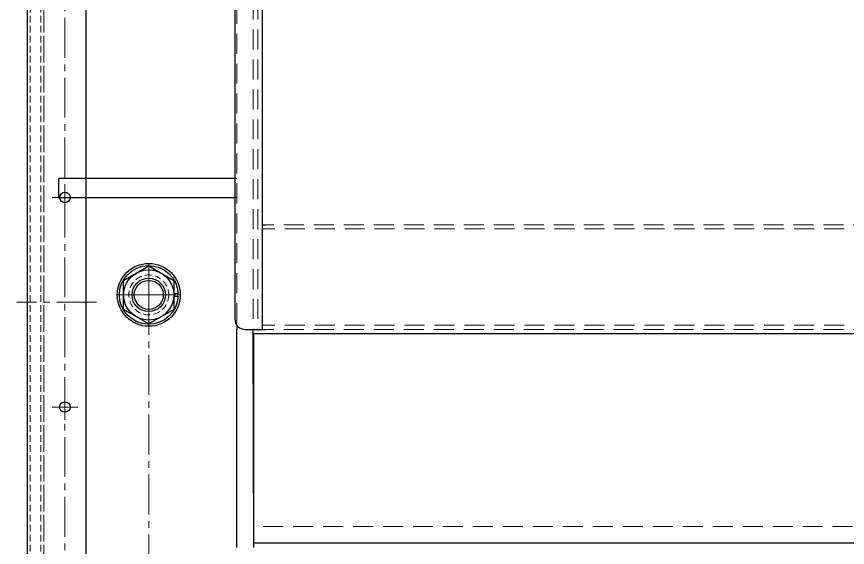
# Model space of a CAD drawing. Header units: millimetres. Extents: x 0 to 51411, y 0 to 16902.
# Drawn here: x 3316.5 to 3712.5, y 15408.9 to 15662.2 of the extents above; entities that cross this region are included whole.
import ezdxf

# ---------------------------------------------------------------- set-up
doc = ezdxf.new("R2010")
doc.units = ezdxf.units.MM
doc.linetypes.add('CENTER2', pattern=[28.575, 19.05, -3.175, 3.175, -3.175])
doc.linetypes.add('HIDDEN2', pattern=[4.7625, 3.175, -1.5875])
for name, color, linetype, lineweight in [('01_外形線', 7, 'Continuous', 25), ('03_かくれ線', 6, 'HIDDEN2', 13), ('04_中心線', 1, 'CENTER2', 9)]:
    doc.layers.add(name, color=color, linetype=linetype, lineweight=lineweight)

# ---------------------------------------------------------------- blocks, each defined once
blk = doc.blocks.new('*U1465')
at = {"layer": '04_中心線', "color": 0, "linetype": 'CENTER2', "transparency": 16777216}
for p, q in [((0, 0.52), (0, 6.11)), ((-6.11, 0), (-0.52, 0)), ((0.52, 0), (6.11, 0)), ((0, -6.11), (0, -0.52))]:
    blk.add_line(p, q, dxfattribs=at)
at = {"layer": '04_中心線', "color": 0, "linetype": 'Continuous', "transparency": 16777216}
for p, q in [((-0.26, 0), (0.26, 0)), ((0, -0.26), (0, 0.26))]:
    blk.add_line(p, q, dxfattribs=at)
blk = doc.blocks.new('*U1466')
at = {"layer": '04_中心線', "color": 0, "linetype": 'CENTER2', "transparency": 16777216}
for p, q in [((0, 0.52), (0, 6.11)), ((-6.11, 0), (-0.52, 0)), ((0.52, 0), (6.11, 0)), ((0, -6.11), (0, -0.52))]:
    blk.add_line(p, q, dxfattribs=at)
at = {"layer": '04_中心線', "color": 0, "linetype": 'Continuous', "transparency": 16777216}
for p, q in [((-0.26, 0), (0.26, 0)), ((0, -0.26), (0, 0.26))]:
    blk.add_line(p, q, dxfattribs=at)
blk = doc.blocks.new('*U1446')
at = {"layer": '04_中心線', "color": 0, "linetype": 'CENTER2', "transparency": 16777216}
for p, q in [((0, 1.9), (0, 13)), ((-13, 0), (-1.9, 0)), ((1.9, 0), (13, 0)), ((0, -13), (0, -1.9))]:
    blk.add_line(p, q, dxfattribs=at)
at = {"layer": '04_中心線', "color": 0, "linetype": 'Continuous', "transparency": 16777216}
for p, q in [((-0.95, 0), (0.95, 0)), ((0, -0.95), (0, 0.95))]:
    blk.add_line(p, q, dxfattribs=at)

msp = doc.modelspace()

# ---------------------------------------------------------------- linework, layer by layer
at = {"layer": '01_外形線'}
for p, q in [((3433.467, 15800.91), (3433.467, 15512.91)), ((3321.467, 15795.9), (3321.467, 15255.9)), ((3349.467, 15795.9), (3349.467, 15255.9)), ((3420.467, 15793.9), (3420.467, 15517.91)), ((3420.467, 15584.91), (3336.467, 15584.91)), ((3336.467, 15584.91), (3336.467, 15575.91)), ((3336.467, 15575.91), (3420.467, 15575.91)), ((3433.467, 15562.91), (3433.467, 15512.91)), ((3433.467, 15562.91), (3434.967, 15562.91)), ((3421.467, 15514.91), (3421.467, 15512.91)), ((3421.467, 15408.91), (3421.467, 15512.91)), ((3425.467, 15512.91), (3433.467, 15512.91)), ((3429.467, 15408.91), (3429.293, 15512.91)), ((3433.467, 15512.91), (3434.967, 15512.91)), ((3429.467, 15410.91), (3429.467, 15510.91)), ((3429.467, 15510.91), (5429.467, 15510.91)), ((5429.467, 15410.91), (3429.467, 15410.91))]:
    msp.add_line(p, q, dxfattribs=at)
msp.add_lwpolyline([(3393.454, 15528.81, -46.6452283), (3393.454, 15530.01)], format="xyb", dxfattribs=at)
for points in [[(3367.467, 15536.338), (3379.467, 15543.266)], [(3379.467, 15543.266), (3391.467, 15536.338)], [(3367.467, 15522.482), (3367.467, 15536.338)], [(3391.467, 15536.338), (3391.467, 15522.482)], [(3391.467, 15530.01), (3393.454, 15530.01)], [(3391.467, 15528.81), (3393.454, 15528.81)], [(3379.467, 15515.554), (3367.467, 15522.482)], [(3391.467, 15522.482), (3379.467, 15515.554)]]:
    msp.add_lwpolyline(points, dxfattribs=at)
for centre, radius in [((3339.467, 15575.9), 2.5), ((3379.467, 15529.41), 15), ((3379.467, 15529.41), 12), ((3379.467, 15529.41), 8), ((3379.467, 15529.41), 6.918), ((3339.467, 15475.9), 2.5)]:
    msp.add_circle(centre, radius, dxfattribs=at)
msp.add_arc((3425.467, 15517.91), 5, 180, 270, dxfattribs=at)
at = {"layer": '03_かくれ線', "ltscale": 3}
for p, q in [((3421.467, 15796.9), (3421.467, 15512.91)), ((3429.293, 15798.91), (3429.293, 15512.91)), ((3431.467, 15798.9), (3431.467, 15512.91)), ((3329.467, 15795.9), (3329.467, 15255.9)), ((4424.967, 15562.91), (3434.967, 15562.91)), ((5425.467, 15560.91), (3433.467, 15560.91)), ((5425.467, 15514.91), (3433.467, 15514.91)), ((4424.967, 15512.91), (3434.967, 15512.91)), ((5429.467, 15418.91), (3429.467, 15418.91))]:
    msp.add_line(p, q, dxfattribs=at)
at = {"layer": '03_かくれ線'}
for p, q in [((3322.967, 15795.9), (3322.967, 15255.9)), ((3327.967, 15795.9), (3327.967, 15255.9)), ((3329.467, 15795.9), (3329.467, 15255.9)), ((3421.467, 15584.91), (3420.467, 15584.91)), ((3421.467, 15575.91), (3420.467, 15575.91))]:
    msp.add_line(p, q, dxfattribs=at)
msp.add_circle((3379.467, 15529.41), 9.5, dxfattribs=at)
at = {"layer": '04_中心線'}
for p, q in [((3339.467, 15775.9), (3339.467, 15275.9)), ((3379.467, 15529.41), (3379.467, 15392.41)), ((3354.467, 15525.9), (3316.467, 15525.9))]:
    msp.add_line(p, q, dxfattribs=at)
for points in [[(3379.467, 15514.41), (3379.467, 15544.41)], [(3364.467, 15529.41), (3394.467, 15529.41)]]:
    msp.add_lwpolyline(points, dxfattribs=at)

# ---------------------------------------------------------------- block references
at = {"layer": '04_中心線', "linetype": 'CENTER2', "rotation": 270}
for name, p in [('*U1465', (3339.467, 15575.9)), ('*U1446', (3379.467, 15529.41)), ('*U1466', (3339.467, 15475.9))]:
    msp.add_blockref(name, p, dxfattribs=at)

doc.saveas('drawing.dxf')
